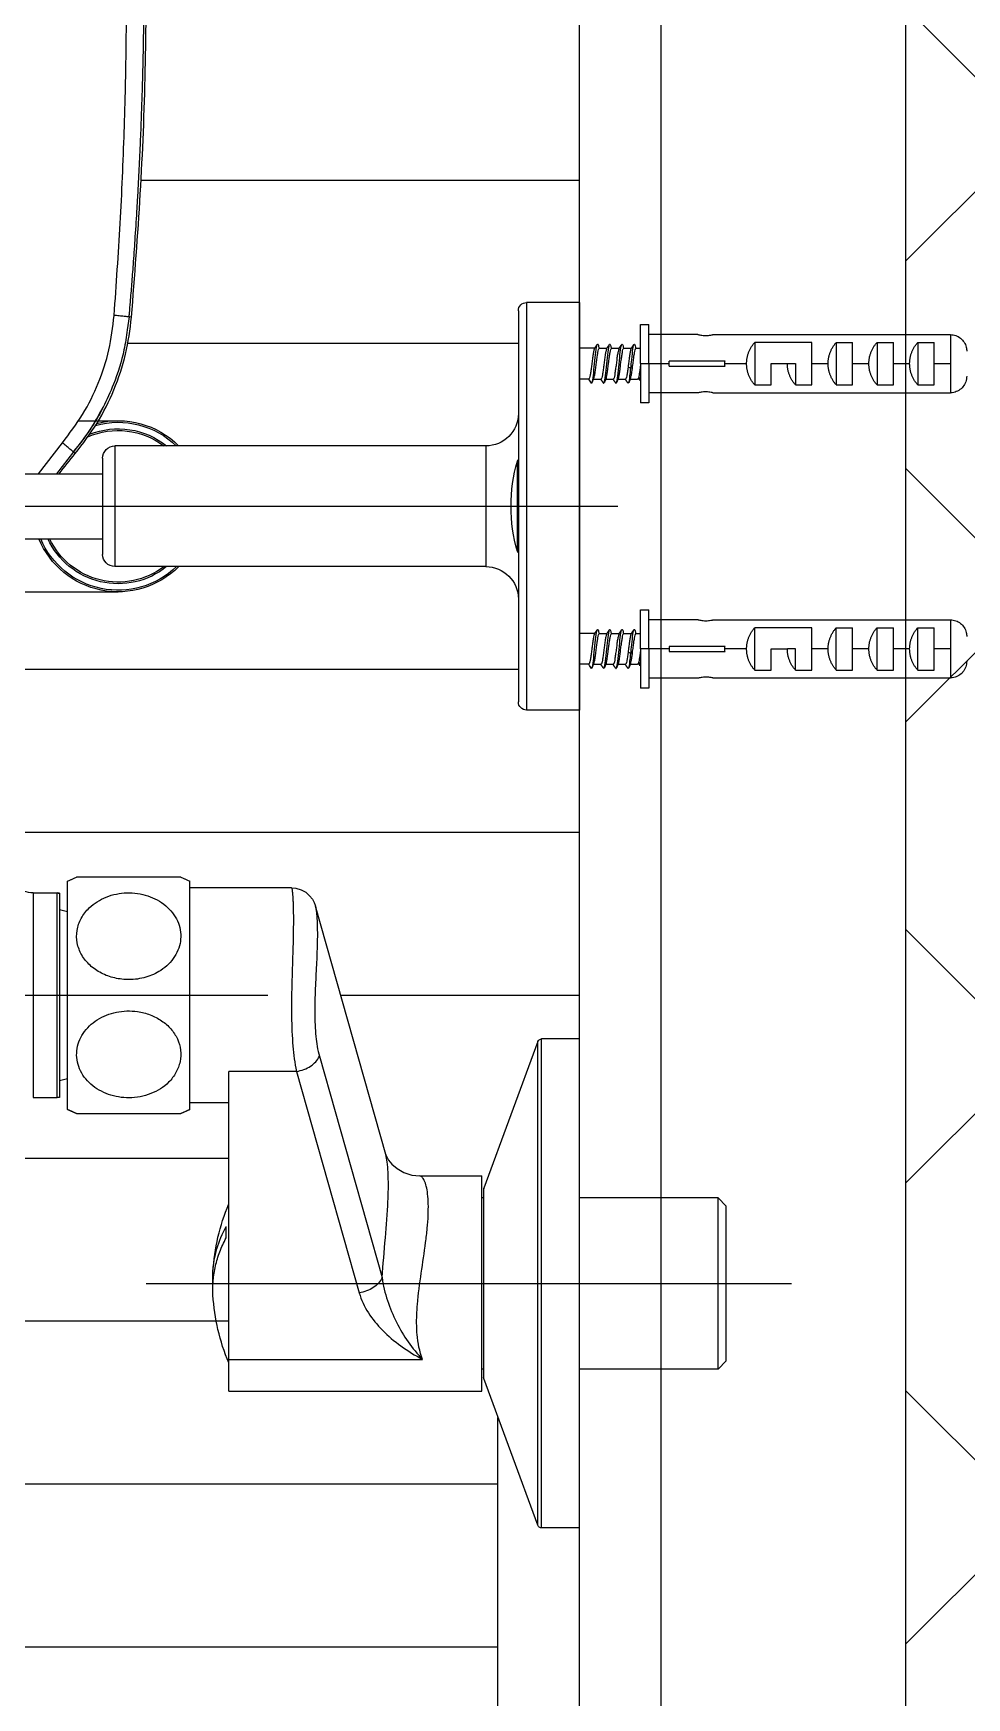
# Model space of a CAD drawing. Header units: millimetres. Extents: x 18456 to 179493, y -203649 to 469211.
# Drawn here: x 103317.6 to 103432.1, y -179380.3 to -179176.1 of the extents above; entities that cross this region are included whole.
import ezdxf

# ---------------------------------------------------------------- set-up
doc = ezdxf.new("R2010")
doc.units = ezdxf.units.MM
for name, color, linetype, true_color in [('X-평면도(기본형)$0$40HAT', 9, 'Continuous', 0x808080), ('X-평면도(기본형)$0$FIN', 9, 'Continuous', 0x808080), ('X-평면도(기본형)$0$FUR', 6, 'Continuous', 0xff00ff), ('X-평면도(기본형)$0$MC', 7, 'Continuous', 0x7f7fff), ('X-평면도(기본형)$0$W2', 3, 'Continuous', 0x00ff00)]:
    doc.layers.add(name, color=color, linetype=linetype, true_color=true_color)

# ---------------------------------------------------------------- blocks, each defined once
blk = doc.blocks.new('X-평면도(기본형)$0$A$C5C7666B6')
at = {"layer": 'X-평면도(기본형)$0$FUR'}
for p, q in [((0, 150.36), (0, 100.36)), ((0, 150.36), (6.5, 150.36)), ((0, 150.36), (0, 100.36)), ((7.5, 149.36), (7.5, 101.36)), ((54.95, 148.56), (55.24, 148.59)), ((55.24, 148.59), (55.49, 146.99)), ((61.45, 135.86), (56.6, 135.86)), ((11.5, 132.76), (57, 132.76)), ((11.5, 132.76), (11.5, 117.96)), ((66.36, 129.36), (63.43, 133.15)), ((58.5, 131.26), (58.5, 119.46)), ((61.85, 131.83), (62.08, 132.02)), ((62.08, 132.02), (62.1, 132.04)), ((62.08, 132.02), (64.14, 129.36)), ((75.77, 129.36), (58.5, 129.36)), ((75.77, 121.36), (58.5, 121.36)), ((11.5, 117.96), (57, 117.96)), ((69.8, 114.86), (56.6, 114.86)), ((0, 100.36), (6.5, 100.36)), ((48.91, 79.86), (47.8, 79.36)), ((48.91, 79.86), (61.69, 79.86)), ((62.8, 79.36), (61.69, 79.86)), ((35.31, 78.56), (47.8, 78.56)), ((47.8, 51.36), (47.8, 79.36)), ((62.8, 51.36), (62.8, 79.36)), ((63.8, 77.88), (64.08, 77.91)), ((63.8, 77.88), (63.8, 52.83)), ((67, 77.91), (64.08, 77.91)), ((64.08, 52.81), (64.08, 77.91)), ((67, 77.91), (67, 52.81)), ((23.77, 45.81), (32.4, 76.3)), ((32.4, 76.31), (32.4, 76.31)), ((62.8, 75.59), (63.8, 75.86)), ((0, 60), (4.65, 60)), ((0, 0), (0, 60)), ((4.65, 0), (4.65, 60)), ((5.12, 59.67), (11.75, 41.67)), ((5.12, 0.33), (5.12, 59.67)), ((31.91, 57.88), (24.22, 30.71)), ((34.71, 56.02), (27.02, 28.85)), ((34.71, 56.02), (43, 56.02)), ((43, 16.8), (43, 56.02)), ((62.8, 55.12), (63.8, 54.86)), ((43, 52.16), (47.8, 52.16)), ((48.91, 50.86), (47.8, 51.36)), ((62.8, 51.36), (61.69, 50.86)), ((63.8, 52.83), (64.08, 52.81)), ((67, 52.81), (64.08, 52.81)), ((61.69, 50.86), (48.91, 50.86)), ((23.77, 45.82), (23.77, 45.82)), ((19.59, 43.2), (12, 43.2)), ((12, 16.8), (12, 43.2)), ((11.75, 18.33), (11.75, 41.67)), ((11.75, 41.67), (11.78, 41.5)), ((11.78, 41.46), (11.78, 18.54)), ((11.78, 40.5), (12, 40.5)), ((43.02, 20.25), (43.02, 39.75)), ((43, 20.67), (19.25, 20.67)), ((11.75, 18.33), (11.78, 18.5)), ((11.78, 19.5), (12, 19.5)), ((5.12, 0.33), (11.75, 18.33)), ((43, 16.8), (12, 16.8)), ((0, 0), (4.65, 0))]:
    blk.add_line(p, q, dxfattribs=at)
at = {"layer": 'X-평면도(기본형)$0$FUR', "color": 8, "true_color": 0x808080}
for p, q in [((6.5, 150.36), (6.5, 100.36)), ((-7.5, 147.66), (-8.5, 147.66)), ((-8.5, 142.86), (-8.5, 147.66)), ((-7.5, 142.86), (-7.5, 147.66)), ((-45.5, 146.42), (-45.5, 142.86)), ((-16.37, 146.42), (-45.5, 146.42)), ((-41.5, 145.45), (-43.5, 145.45)), ((-43.5, 142.86), (-43.5, 145.45)), ((-41.5, 145.45), (-41.5, 140.26)), ((-36.5, 145.45), (-38.5, 145.45)), ((-38.5, 142.86), (-38.5, 145.45)), ((-36.5, 145.45), (-36.5, 140.26)), ((-31.5, 145.45), (-33.5, 145.45)), ((-33.5, 142.86), (-33.5, 145.45)), ((-31.5, 145.45), (-31.5, 140.26)), ((-28.5, 145.45), (-21.5, 145.45)), ((-28.5, 142.86), (-28.5, 145.45)), ((-21.5, 145.45), (-21.5, 140.26)), ((-8.5, 146.46), (-14.51, 146.46)), ((-17.88, 143.16), (-11, 143.16)), ((-11, 142.56), (-11, 143.16)), ((-6.94, 144.74), (-7.5, 144.74)), ((-5.44, 144.74), (-6.36, 144.74)), ((-3.94, 144.74), (-4.88, 144.74)), ((-2.44, 144.74), (-3.38, 144.74)), ((-1.88, 144.74), (0, 144.74)), ((-45.5, 142.86), (-45.5, 139.29)), ((-43.5, 142.86), (-45.5, 142.86)), ((-43.5, 140.26), (-43.5, 142.86)), ((-38.5, 142.86), (-40.5, 142.86)), ((-38.5, 140.26), (-38.5, 142.86)), ((-33.5, 142.86), (-35.5, 142.86)), ((-33.5, 140.26), (-33.5, 142.86)), ((-28.5, 142.86), (-30.5, 142.86)), ((-28.5, 140.26), (-28.5, 142.86)), ((-25.5, 142.86), (-26.5, 142.86)), ((-26.5, 142.86), (-26.5, 140.26)), ((-23.5, 142.86), (-25.5, 142.86)), ((-23.5, 140.26), (-23.5, 142.86)), ((-17.81, 142.86), (-20.5, 142.86)), ((-11, 142.56), (-17.88, 142.56)), ((-8.5, 142.86), (-11, 142.86)), ((-7.5, 142.86), (-8.5, 142.86)), ((-8.5, 142.86), (-8.5, 138.06)), ((-7.5, 142.86), (-7.5, 138.06)), ((-7.24, 140.97), (-7.13, 140.97)), ((-6.22, 140.97), (-7.13, 140.97)), ((-4.72, 140.97), (-5.63, 140.97)), ((-3.22, 140.97), (-4.13, 140.97)), ((-1.69, 140.97), (-2.63, 140.97)), ((-1.13, 140.97), (0, 140.97)), ((-16.37, 139.29), (-45.5, 139.29)), ((-41.5, 140.26), (-43.5, 140.26)), ((-36.5, 140.26), (-38.5, 140.26)), ((-31.5, 140.26), (-33.5, 140.26)), ((-26.5, 140.26), (-28.5, 140.26)), ((-21.5, 140.26), (-23.5, 140.26)), ((-14.51, 139.26), (-8.5, 139.26)), ((-8.5, 138.06), (-7.5, 138.06)), ((57, 132.76), (57, 117.96)), ((7.61, 119.82), (7.61, 130.9)), ((-7.5, 112.66), (-8.5, 112.66)), ((-8.5, 107.86), (-8.5, 112.66)), ((-7.5, 107.86), (-7.5, 112.66)), ((-45.5, 111.42), (-45.5, 107.86)), ((-16.37, 111.42), (-45.5, 111.42)), ((-41.5, 110.45), (-43.5, 110.45)), ((-43.5, 107.86), (-43.5, 110.45)), ((-41.5, 105.26), (-41.5, 110.45)), ((-36.5, 110.45), (-38.5, 110.45)), ((-38.5, 107.86), (-38.5, 110.45)), ((-36.5, 105.26), (-36.5, 110.45)), ((-31.5, 110.45), (-33.5, 110.45)), ((-33.5, 107.86), (-33.5, 110.45)), ((-31.5, 105.26), (-31.5, 110.45)), ((-28.5, 110.45), (-21.5, 110.45)), ((-28.5, 107.86), (-28.5, 110.45)), ((-21.5, 105.26), (-21.5, 110.45)), ((-8.5, 111.46), (-14.51, 111.46)), ((-6.94, 109.74), (-7.5, 109.74)), ((-5.44, 109.74), (-6.36, 109.74)), ((-3.94, 109.74), (-4.88, 109.74)), ((-2.44, 109.74), (-3.38, 109.74)), ((-1.88, 109.74), (0, 109.74)), ((-45.5, 107.86), (-45.5, 104.29)), ((-45.5, 107.86), (-43.5, 107.86)), ((-43.5, 105.26), (-43.5, 107.86)), ((-40.5, 107.86), (-38.5, 107.86)), ((-38.5, 105.26), (-38.5, 107.86)), ((-35.5, 107.86), (-33.5, 107.86)), ((-33.5, 105.26), (-33.5, 107.86)), ((-30.5, 107.86), (-28.5, 107.86)), ((-28.5, 105.26), (-28.5, 107.86)), ((-26.5, 105.26), (-26.5, 107.86)), ((-26.5, 107.86), (-25.5, 107.86)), ((-23.5, 107.86), (-25.5, 107.86)), ((-23.5, 105.26), (-23.5, 107.86)), ((-20.5, 107.86), (-17.81, 107.86)), ((-17.88, 108.16), (-11, 108.16)), ((-11, 107.56), (-17.88, 107.56)), ((-11, 108.16), (-11, 107.56)), ((-11, 107.86), (-8.5, 107.86)), ((-8.5, 107.86), (-7.5, 107.86)), ((-8.5, 107.86), (-8.5, 103.06)), ((-7.5, 107.86), (-7.5, 103.06)), ((-16.37, 104.29), (-45.5, 104.29)), ((-41.5, 105.26), (-43.5, 105.26)), ((-36.5, 105.26), (-38.5, 105.26)), ((-31.5, 105.26), (-33.5, 105.26)), ((-26.5, 105.26), (-28.5, 105.26)), ((-21.5, 105.26), (-23.5, 105.26)), ((-14.51, 104.26), (-8.5, 104.26)), ((-7.24, 105.97), (-7.13, 105.97)), ((-6.22, 105.97), (-7.13, 105.97)), ((-4.72, 105.97), (-5.63, 105.97)), ((-3.22, 105.97), (-4.13, 105.97)), ((-1.69, 105.97), (-2.63, 105.97)), ((-1.13, 105.97), (0, 105.97)), ((-8.5, 103.06), (-7.5, 103.06)), ((-18, 39.5), (-17, 40.5)), ((-18, 20.5), (-18, 39.5)), ((-17, 40.5), (0, 40.5)), ((-17, 19.5), (-17, 40.5)), ((-18, 20.5), (-17, 19.5)), ((-17, 19.5), (0, 19.5))]:
    blk.add_line(p, q, dxfattribs=at)
at = {"layer": 'X-평면도(기본형)$0$FUR', "color": 1, "true_color": 0xff0000}
for p, q in [((600.32, 125.36), (-4.7, 125.36)), ((68.3, 65.36), (38.24, 65.36)), ((53.14, 30), (-26, 30))]:
    blk.add_line(p, q, dxfattribs=at)
at = {"layer": 'X-평면도(기본형)$0$FUR'}
for points in [[(35.32, 78.56), (34.8, 78.51), (34.13, 78.31), (33.56, 77.99), (33.1, 77.58), (32.77, 77.14), (32.55, 76.73), (32.43, 76.4), (32.4, 76.31)], [(23.77, 45.82), (23.75, 45.76), (23.65, 45.53), (23.41, 45.14), (23, 44.63), (22.38, 44.1), (21.56, 43.62), (20.56, 43.3), (19.59, 43.2)]]:
    blk.add_lwpolyline(points, dxfattribs=at)
for centre, radius, start, end in [((6.5, 149.36), 1, 0, 90), ((11.5, 136.76), 4, 180, 270), ((56.6, 125.36), 10.5, 75.6424, 134.9564), ((56.6, 125.36), 10.3, 74.4527, 133.9078), ((57, 131.26), 1.5, 0, 90), ((56.6, 125.36), 10.5, 225.0436, 337.6073), ((56.6, 125.36), 10.3, 226.0922, 337.1482), ((57, 119.46), 1.5, 270, 0), ((11.5, 113.96), 4, 90, 180), ((6.5, 101.36), 1, 270, 0), ((55.3, 64.16), 16.95, 112.1442, 116.268), ((55.3, 64.16), 16.95, 63.732, 67.8558), ((64.08, 76.13), 1.78, 90, 99.0135), ((4.65, 59.5), 0.5, 20.2249, 90), ((55.3, 66.55), 16.95, 243.732, 247.8558), ((55.3, 66.55), 16.95, 292.1442, 296.268), ((64.08, 54.58), 1.78, 260.9865, 270), ((4.65, 0.5), 0.5, 270, 339.7751)]:
    blk.add_arc(centre, radius, start, end, dxfattribs=at)
at = {"layer": 'X-평면도(기본형)$0$FUR', "color": 8, "true_color": 0x808080}
for centre, radius, start, end in [((56.6, 125.36), 9.5, 68.429, 128.822), ((56.6, 125.36), 9.3, 66.484, 127.083), ((7.13, 130.76), 0.5, 16.2575, 40.8383), ((-11.39, 125.36), 19.79, 343.7425, 16.2575), ((56.6, 125.36), 9.5, 231.1743, 335.0989), ((56.6, 125.36), 9.3, 232.9169, 334.5256), ((7.13, 119.96), 0.5, 319.1617, 343.7425), ((20, 30), 25, 3.2574, 22.9545), ((19.32, 36.31), 24.04, 359.9872, 1.6206), ((14.43, 36.32), 28.93, 358.5223, 359.9663), ((32.47, 30.71), 12.51, 356.7597, 3.2525), ((20, 30), 25, 337.0455, 356.7426)]:
    blk.add_arc(centre, radius, start, end, dxfattribs=at)
at = {"layer": 'X-평면도(기본형)$0$FUR'}
for points, knots in [([(54.95, 148.56), (54.56, 153.6), (53.78, 163.69), (53.17, 178.86), (53.13, 188.97), (53.11, 194.03)], [0, 0, 0, 0, 0.333307, 0.666693, 1, 1, 1, 1]), ([(57.08, 148.78), (56.82, 152.54), (56.29, 160.07), (55.86, 170.12), (55.63, 178.93), (55.55, 186.47), (55.56, 191.49), (55.56, 194)], [0, 0, 0, 0, 0.2501, 0.500294, 0.667068, 0.833874, 1, 1, 1, 1]), ([(55.24, 148.59), (55.23, 148.75), (55.18, 149.36), (55.06, 150.7), (54.9, 152.69), (54.71, 155.21), (54.5, 158.19), (54.33, 160.83), (54.21, 162.86), (54.14, 164.09), (54.08, 165.21), (54.03, 166.29), (53.97, 167.39), (53.92, 168.5), (53.87, 169.61), (53.82, 170.69), (53.78, 171.73), (53.74, 172.74), (53.71, 173.71), (53.68, 174.64), (53.62, 176.2), (53.57, 178.2), (53.51, 180.45), (53.48, 182.12), (53.46, 183.31), (53.44, 184.57), (53.42, 185.82), (53.42, 186.79), (53.41, 187.15)], [0, 0, 0, 0, 0.012439, 0.048205, 0.104503, 0.167351, 0.244565, 0.336146, 0.373172, 0.402815, 0.431725, 0.459899, 0.487339, 0.517097, 0.54594, 0.573867, 0.600879, 0.626976, 0.652157, 0.676423, 0.699773, 0.773353, 0.831735, 0.87492, 0.90291, 0.924386, 0.972196, 1, 1, 1, 1]), ([(61.85, 131.83), (60.92, 133.05), (59.06, 135.48), (57.02, 139.62), (55.54, 144), (55.14, 147.04), (54.95, 148.56)], [0, 0, 0, 0, 0.25001, 0.500001, 0.75002, 1, 1, 1, 1]), ([(55.24, 148.59), (55.25, 148.59), (55.27, 148.6), (55.39, 148.61), (55.58, 148.63), (55.84, 148.66), (56.15, 148.69), (56.47, 148.72), (56.79, 148.75), (56.99, 148.77), (57.08, 148.77)], [0, 0, 0, 0, 0.119565, 0.247013, 0.379627, 0.513902, 0.646078, 0.772726, 0.891231, 1, 1, 1, 1]), ([(63.43, 133.15), (62.56, 134.29), (60.83, 136.56), (58.95, 140.43), (57.6, 144.52), (57.26, 147.36), (57.08, 148.78)], [0, 0, 0, 0, 0.250112, 0.500164, 0.750028, 1, 1, 1, 1]), ([(55.49, 146.99), (55.6, 146.17), (55.91, 143.9), (56.95, 140.71), (58.41, 137.45), (60.03, 134.64), (61.39, 132.9), (62.08, 132.02)], [0, 0, 0, 0, 0.149341, 0.414687, 0.601681, 0.796829, 1, 1, 1, 1]), ([(58.47, 137.53), (58.94, 136.66), (59.98, 134.72), (61.35, 132.99), (62.1, 132.03)], [0, 0, 0, 0, 0.448954, 1, 1, 1, 1]), ([(62.1, 132.04), (62.1, 132.04), (62.11, 132.05), (62.18, 132.11), (62.31, 132.22), (62.5, 132.37), (62.72, 132.56), (62.96, 132.76), (63.2, 132.96), (63.36, 133.09), (63.43, 133.15)], [0, 0, 0, 0, 0.027468, 0.164253, 0.307475, 0.453836, 0.599594, 0.741088, 0.875265, 1, 1, 1, 1]), ([(67, 77.91), (67.39, 77.91), (68.18, 78.06), (69.18, 78.73), (69.85, 79.73), (70, 80.52), (70, 80.91)], [0, 0, 0, 0, 1.170664, 2.341384, 3.512105, 4.682769, 4.682769, 4.682769, 4.682769]), ([(35.32, 78.56), (35.31, 78.56), (35.3, 78.54), (35.3, 78.52), (35.28, 78.47), (35.27, 78.37), (35.24, 78.21), (35.21, 77.96), (35.19, 77.65), (35.16, 77.26), (35.14, 76.82), (35.11, 76.1), (35.1, 75.06), (35.1, 73.66), (35.13, 72.08), (35.18, 70.36), (35.24, 68.52), (35.31, 65.98), (35.36, 62.83), (35.22, 59.29), (34.93, 57.04), (34.71, 56.02)], [0, 0, 0, 0, 0.012286, 0.040937, 0.087094, 0.150875, 0.331054, 0.580719, 0.898568, 1.28288, 1.731734, 2.242673, 3.439904, 4.849104, 6.439884, 8.17769, 10.024734, 11.940944, 15.814006, 19.463158, 22.587341, 22.587341, 22.587341, 22.587341]), ([(60.14, 76.08), (59.54, 76.65), (58.07, 77.57), (55.52, 78.07), (52.94, 77.71), (51.04, 76.69), (49.9, 75.52), (49.28, 74.51), (48.93, 73.4), (48.88, 72.25), (49.11, 71.13), (49.63, 70.07), (50.39, 69.14), (51.02, 68.63), (51.37, 68.41)], [0, 0, 0, 0, 2.48123, 5.062608, 7.652357, 10.155081, 11.360225, 12.529985, 13.672486, 14.802736, 15.938697, 17.09655, 18.287095, 19.514112, 19.514112, 19.514112, 19.514112]), ([(32.4, 76.31), (32.37, 76.2), (32.31, 75.91), (32.25, 75.4), (32.2, 74.7), (32.15, 73.45), (32.16, 71.57), (32.27, 69), (32.42, 66.15), (32.51, 63.22), (32.41, 60.43), (32.13, 58.67), (31.91, 57.88)], [0, 0, 0, 0, 0.337638, 0.865074, 1.569443, 2.436977, 4.60116, 7.223737, 10.143378, 13.161237, 16.030486, 18.487221, 18.487221, 18.487221, 18.487221]), ([(55.25, 67.28), (55.84, 67.28), (57.02, 67.41), (58.67, 68), (60.08, 68.97), (61.12, 70.25), (61.7, 71.75), (61.72, 73.34), (61.19, 74.85), (60.53, 75.7), (60.14, 76.08)], [0, 0, 0, 0, 1.776264, 3.522005, 5.21199, 6.834997, 8.401047, 9.943075, 11.505786, 13.124534, 13.124534, 13.124534, 13.124534]), ([(51.37, 68.41), (51.93, 68.04), (53.19, 67.48), (54.56, 67.28), (55.25, 67.28)], [0, 0, 0, 0, 2.017788, 4.086953, 4.086953, 4.086953, 4.086953]), ([(54.22, 63.35), (53.69, 63.28), (52.65, 63.02), (51.24, 62.29), (50.08, 61.28), (49.27, 60.04), (48.87, 58.64), (48.93, 57.19), (49.45, 55.82), (50.05, 55.04), (50.4, 54.69)], [0, 0, 0, 0, 1.612745, 3.187517, 4.709382, 6.175093, 7.5984, 9.009043, 10.441313, 11.921179, 11.921179, 11.921179, 11.921179]), ([(55.25, 52.78), (56.11, 52.77), (57.81, 53.05), (59.67, 54.1), (60.78, 55.29), (61.36, 56.31), (61.68, 57.42), (61.71, 58.56), (61.45, 59.68), (60.92, 60.72), (60.14, 61.63), (58.83, 62.65), (56.82, 63.43), (55.08, 63.48), (54.22, 63.35)], [0, 0, 0, 0, 2.574642, 5.058196, 6.253607, 7.414482, 8.549471, 9.673905, 10.805595, 11.960136, 13.147577, 14.371108, 16.899297, 19.485199, 19.485199, 19.485199, 19.485199]), ([(34.71, 56.02), (34.4, 56.07), (33.79, 56.22), (32.76, 56.74), (32.12, 57.39), (31.91, 57.88)], [0, 0, 0, 0, 0.938296, 1.858282, 3.473906, 3.473906, 3.473906, 3.473906]), ([(50.4, 54.69), (51.01, 54.08), (52.56, 53.11), (54.35, 52.79), (55.25, 52.78)], [0, 0, 0, 0, 2.601561, 5.31285, 5.31285, 5.31285, 5.31285]), ([(24.22, 30.71), (24.1, 32.34), (23.81, 35.47), (23.51, 39.24), (23.43, 41.92), (23.46, 43.53), (23.56, 44.8), (23.69, 45.52), (23.77, 45.82)], [0, 0, 0, 0, 4.919945, 9.421848, 11.345542, 12.967661, 14.245561, 15.158914, 15.158914, 15.158914, 15.158914]), ([(19.25, 20.67), (19.63, 21.64), (19.94, 23.29), (20, 25.56), (19.86, 28.08), (19.43, 31.24), (18.95, 34.35), (18.67, 36.71), (18.55, 38.3), (18.53, 39.71), (18.6, 40.91), (18.76, 41.87), (18.96, 42.5), (19.16, 42.87), (19.32, 43.08), (19.49, 43.2), (19.59, 43.2)], [0, 0, 0, 0, 3.150377, 4.935728, 6.819262, 10.713888, 14.500886, 16.251248, 17.852736, 19.269578, 20.473691, 21.447271, 22.18349, 22.464309, 22.68968, 22.998277, 22.998277, 22.998277, 22.998277]), ([(24.22, 30.71), (24.1, 29.76), (23.63, 27.88), (22.17, 24.38), (20.53, 22.01), (19.25, 20.67)], [0, 0, 0, 0, 2.883831, 5.764238, 11.353844, 11.353844, 11.353844, 11.353844]), ([(24.22, 30.71), (24.43, 30.21), (25.07, 29.57), (26.1, 29.05), (26.71, 28.89), (27.02, 28.85)], [0, 0, 0, 0, 1.615616, 2.535594, 3.473884, 3.473884, 3.473884, 3.473884]), ([(27.02, 28.85), (26.53, 27.12), (24.86, 24.7), (21.91, 22.25), (20.16, 21.17), (19.25, 20.67)], [0, 0, 0, 0, 5.388149, 8.374061, 11.514942, 11.514942, 11.514942, 11.514942])]:
    blk.add_open_spline(points, degree=3, knots=knots, dxfattribs=at)
at = {"layer": 'X-평면도(기본형)$0$FUR', "color": 8, "true_color": 0x808080}
for points, knots in [([(-45.5, 146.42), (-45.72, 146.42), (-45.95, 146.38), (-46.37, 146.24), (-46.57, 146.12), (-46.91, 145.85), (-47.06, 145.68), (-47.3, 145.3), (-47.39, 145.09), (-47.48, 144.71), (-47.5, 144.54), (-47.5, 144.38)], [0, 0, 0, 0, 0.210475, 0.210475, 0.420919, 0.420919, 0.631855, 0.631855, 0.844512, 0.844512, 1, 1, 1, 1]), ([(-14.5, 146.46), (-14.5, 146.46), (-14.5, 146.46), (-14.51, 146.45), (-14.53, 146.45), (-14.62, 146.42), (-14.67, 146.41), (-14.82, 146.38), (-14.91, 146.36), (-15.1, 146.34), (-15.21, 146.32), (-15.43, 146.31), (-15.55, 146.31), (-15.76, 146.32), (-15.87, 146.33), (-16.06, 146.36), (-16.15, 146.37), (-16.28, 146.4), (-16.33, 146.41), (-16.37, 146.42)], [0, 0, 0, 0, 0.025111, 0.025111, 0.149041, 0.149041, 0.273737, 0.273737, 0.402646, 0.402646, 0.533133, 0.533133, 0.659652, 0.659652, 0.782891, 0.782891, 0.908576, 0.908576, 1, 1, 1, 1]), ([(-6.3, 142.3), (-6.34, 142.64), (-6.42, 143.53), (-6.56, 144.79), (-6.71, 145.42), (-6.83, 145.13), (-6.89, 144.76), (-6.9, 144.69)], [0, 0, 0, 0, 0.17613, 0.432766, 0.689401, 0.946037, 1, 1, 1, 1]), ([(-4.42, 140.53), (-4.45, 140.46), (-4.53, 140.4), (-4.66, 140.96), (-4.81, 142.39), (-4.97, 144), (-5.12, 145.15), (-5.26, 145.37), (-5.36, 144.96), (-5.4, 144.7)], [0, 0, 0, 0, 0.084858, 0.242521, 0.400184, 0.557846, 0.715509, 0.873171, 1, 1, 1, 1]), ([(-2.92, 140.53), (-2.94, 140.49), (-3, 140.39), (-3.12, 140.72), (-3.28, 142.01), (-3.43, 143.64), (-3.58, 144.95), (-3.74, 145.43), (-3.84, 145.06), (-3.89, 144.74)], [0, 0, 0, 0, 0.048435, 0.207029, 0.365624, 0.524218, 0.682812, 0.841406, 1, 1, 1, 1]), ([(-1.48, 140.46), (-1.52, 140.46), (-1.6, 140.65), (-1.74, 141.65), (-1.89, 143.26), (-2.05, 144.7), (-2.2, 145.41), (-2.31, 145.18), (-2.37, 144.84), (-2.38, 144.78)], [0, 0, 0, 0, 0.116681, 0.286695, 0.456709, 0.626723, 0.796737, 0.966751, 1, 1, 1, 1]), ([(-6.5, 142.42), (-6.53, 142.62), (-6.56, 142.84), (-6.61, 143.27), (-6.64, 143.48), (-6.69, 143.86), (-6.72, 144.04), (-6.78, 144.34), (-6.8, 144.47), (-6.86, 144.65), (-6.88, 144.71), (-6.92, 144.74), (-6.93, 144.74), (-6.94, 144.74)], [0, 0, 0, 0, 0.188476, 0.188476, 0.376983, 0.376983, 0.565472, 0.565472, 0.753985, 0.753985, 0.942472, 0.942472, 1, 1, 1, 1]), ([(-6.38, 144.74), (-6.36, 144.74), (-6.33, 144.71), (-6.28, 144.56), (-6.25, 144.46), (-6.19, 144.19), (-6.17, 144.02), (-6.11, 143.66), (-6.09, 143.46), (-6.03, 143.04), (-6.01, 142.82), (-5.97, 142.55), (-5.96, 142.48), (-5.95, 142.42)], [0, 0, 0, 0, 0.188465, 0.188465, 0.376939, 0.376939, 0.565465, 0.565465, 0.75393, 0.75393, 0.942462, 0.942462, 1, 1, 1, 1]), ([(-4.77, 141.08), (-4.79, 141.15), (-4.82, 141.25), (-4.88, 141.52), (-4.9, 141.69), (-4.96, 142.05), (-4.98, 142.25), (-5.04, 142.67), (-5.06, 142.89), (-5.12, 143.31), (-5.15, 143.52), (-5.2, 143.9), (-5.23, 144.08), (-5.28, 144.37), (-5.31, 144.49), (-5.36, 144.67), (-5.39, 144.72), (-5.42, 144.74), (-5.43, 144.74), (-5.44, 144.74)], [0, 0, 0, 0, 0.120744, 0.120744, 0.242263, 0.242263, 0.363765, 0.363765, 0.485287, 0.485287, 0.606786, 0.606786, 0.728309, 0.728309, 0.849807, 0.849807, 0.971328, 0.971328, 1, 1, 1, 1]), ([(-4.84, 144.71), (-4.83, 144.69), (-4.82, 144.67), (-4.78, 144.56), (-4.75, 144.46), (-4.7, 144.19), (-4.67, 144.02), (-4.61, 143.66), (-4.59, 143.46), (-4.53, 143.04), (-4.51, 142.82), (-4.45, 142.4), (-4.42, 142.19), (-4.37, 141.81), (-4.34, 141.64), (-4.29, 141.34), (-4.26, 141.22), (-4.21, 141.04), (-4.18, 140.99), (-4.15, 140.97), (-4.14, 140.97), (-4.13, 140.97)], [0, 0, 0, 0, 0.053038, 0.053038, 0.168012, 0.168012, 0.282979, 0.282979, 0.397961, 0.397961, 0.512923, 0.512923, 0.627913, 0.627913, 0.742871, 0.742871, 0.857865, 0.857865, 0.97282, 0.97282, 1, 1, 1, 1]), ([(-3.27, 141.08), (-3.29, 141.15), (-3.32, 141.25), (-3.37, 141.52), (-3.4, 141.69), (-3.46, 142.05), (-3.48, 142.25), (-3.54, 142.67), (-3.56, 142.89), (-3.62, 143.31), (-3.65, 143.52), (-3.7, 143.9), (-3.73, 144.08), (-3.78, 144.37), (-3.81, 144.49), (-3.86, 144.67), (-3.89, 144.72), (-3.92, 144.74), (-3.93, 144.74), (-3.94, 144.74)], [0, 0, 0, 0, 0.120213, 0.120213, 0.241801, 0.241801, 0.363371, 0.363371, 0.484956, 0.484956, 0.606529, 0.606529, 0.728111, 0.728111, 0.849689, 0.849689, 0.971267, 0.971267, 1, 1, 1, 1]), ([(-3.34, 144.71), (-3.33, 144.69), (-3.32, 144.67), (-3.28, 144.56), (-3.25, 144.46), (-3.2, 144.19), (-3.17, 144.02), (-3.11, 143.66), (-3.09, 143.46), (-3.03, 143.04), (-3.01, 142.82), (-2.95, 142.4), (-2.92, 142.19), (-2.87, 141.81), (-2.84, 141.64), (-2.79, 141.34), (-2.76, 141.22), (-2.71, 141.04), (-2.68, 140.99), (-2.65, 140.97), (-2.64, 140.97), (-2.63, 140.97)], [0, 0, 0, 0, 0.052746, 0.052746, 0.167734, 0.167734, 0.282758, 0.282758, 0.397747, 0.397747, 0.512765, 0.512765, 0.627759, 0.627759, 0.742772, 0.742772, 0.857771, 0.857771, 0.972778, 0.972778, 1, 1, 1, 1]), ([(-1.69, 140.97), (-1.71, 140.97), (-1.74, 141), (-1.79, 141.15), (-1.82, 141.25), (-1.87, 141.52), (-1.9, 141.69), (-1.96, 142.05), (-1.98, 142.25), (-2.04, 142.67), (-2.06, 142.89), (-2.12, 143.31), (-2.15, 143.52), (-2.2, 143.9), (-2.23, 144.08), (-2.28, 144.37), (-2.31, 144.49), (-2.36, 144.67), (-2.39, 144.72), (-2.42, 144.74), (-2.43, 144.74), (-2.44, 144.74)], [0, 0, 0, 0, 0.108259, 0.108259, 0.216535, 0.216535, 0.324802, 0.324802, 0.433082, 0.433082, 0.541347, 0.541347, 0.649629, 0.649629, 0.757892, 0.757892, 0.866175, 0.866175, 0.974436, 0.974436, 1, 1, 1, 1]), ([(-1.84, 144.71), (-1.83, 144.69), (-1.82, 144.67), (-1.78, 144.56), (-1.75, 144.46), (-1.69, 144.19), (-1.67, 144.02), (-1.61, 143.66), (-1.59, 143.46), (-1.53, 143.04), (-1.51, 142.82), (-1.45, 142.4), (-1.42, 142.19), (-1.37, 141.81), (-1.34, 141.63), (-1.29, 141.34), (-1.26, 141.22), (-1.21, 141.04), (-1.18, 140.99), (-1.15, 140.97), (-1.14, 140.97), (-1.13, 140.97)], [0, 0, 0, 0, 0.05122, 0.05122, 0.16641, 0.16641, 0.281616, 0.281616, 0.396801, 0.396801, 0.512015, 0.512015, 0.627197, 0.627197, 0.742414, 0.742414, 0.857591, 0.857591, 0.972809, 0.972809, 1, 1, 1, 1]), ([(-47.5, 141.34), (-47.5, 141.1), (-47.46, 140.86), (-47.31, 140.42), (-47.19, 140.21), (-46.9, 139.85), (-46.72, 139.7), (-46.34, 139.46), (-46.12, 139.38), (-45.77, 139.3), (-45.64, 139.29), (-45.5, 139.29)], [0, 0, 0, 0, 0.222179, 0.222179, 0.444896, 0.444896, 0.660359, 0.660359, 0.872339, 0.872339, 1, 1, 1, 1]), ([(-7.51, 142.86), (-7.5, 142.77), (-7.49, 142.69), (-7.45, 142.4), (-7.42, 142.19), (-7.37, 141.81), (-7.34, 141.64), (-7.29, 141.34), (-7.26, 141.22), (-7.21, 141.04), (-7.18, 140.99), (-7.15, 140.97), (-7.14, 140.97), (-7.13, 140.97)], [0, 0, 0, 0, 0.083074, 0.083074, 0.299494, 0.299494, 0.51592, 0.51592, 0.732355, 0.732355, 0.948771, 0.948771, 1, 1, 1, 1]), ([(-7.27, 141.3), (-7.29, 141.17), (-7.32, 140.98), (-7.35, 140.83), (-7.35, 140.79)], [0, 0, 0, 0, 0.663259, 1, 1, 1, 1]), ([(-6.19, 140.97), (-6.21, 140.97), (-6.24, 141), (-6.29, 141.15), (-6.32, 141.25), (-6.37, 141.52), (-6.4, 141.69), (-6.45, 142.04), (-6.48, 142.22), (-6.5, 142.42)], [0, 0, 0, 0, 0.254545, 0.254545, 0.509066, 0.509066, 0.763547, 0.763547, 1, 1, 1, 1]), ([(-5.93, 140.51), (-5.97, 140.43), (-6.06, 140.45), (-6.18, 141.15), (-6.26, 141.96), (-6.3, 142.3)], [0, 0, 0, 0, 0.297374, 0.71404, 1, 1, 1, 1]), ([(-5.95, 142.42), (-5.93, 142.21), (-5.9, 142.01), (-5.84, 141.65), (-5.82, 141.49), (-5.76, 141.23), (-5.74, 141.13), (-5.68, 141), (-5.66, 140.97), (-5.63, 140.97)], [0, 0, 0, 0, 0.254461, 0.254461, 0.508979, 0.508979, 0.763453, 0.763453, 1, 1, 1, 1]), ([(-16.37, 139.29), (-16.31, 139.3), (-16.24, 139.32), (-16.06, 139.35), (-15.96, 139.37), (-15.75, 139.39), (-15.64, 139.4), (-15.42, 139.4), (-15.31, 139.39), (-15.1, 139.38), (-15, 139.36), (-14.83, 139.33), (-14.75, 139.32), (-14.62, 139.29), (-14.57, 139.27), (-14.51, 139.26), (-14.5, 139.26), (-14.5, 139.26)], [0, 0, 0, 0, 0.130372, 0.130372, 0.260778, 0.260778, 0.390104, 0.390104, 0.5147, 0.5147, 0.638474, 0.638474, 0.766412, 0.766412, 0.897176, 0.897176, 1, 1, 1, 1]), ([(-45.5, 111.42), (-45.72, 111.42), (-45.95, 111.38), (-46.37, 111.24), (-46.57, 111.12), (-46.91, 110.85), (-47.06, 110.68), (-47.3, 110.3), (-47.39, 110.09), (-47.48, 109.71), (-47.5, 109.54), (-47.5, 109.38)], [0, 0, 0, 0, 0.210475, 0.210475, 0.420919, 0.420919, 0.631855, 0.631855, 0.844512, 0.844512, 1, 1, 1, 1]), ([(-14.5, 111.46), (-14.5, 111.46), (-14.5, 111.46), (-14.51, 111.45), (-14.53, 111.45), (-14.62, 111.42), (-14.67, 111.41), (-14.82, 111.38), (-14.91, 111.36), (-15.1, 111.34), (-15.21, 111.32), (-15.43, 111.31), (-15.55, 111.31), (-15.76, 111.32), (-15.87, 111.33), (-16.06, 111.36), (-16.15, 111.37), (-16.28, 111.4), (-16.33, 111.41), (-16.37, 111.42)], [0, 0, 0, 0, 0.025111, 0.025111, 0.149041, 0.149041, 0.273737, 0.273737, 0.402646, 0.402646, 0.533133, 0.533133, 0.659652, 0.659652, 0.782891, 0.782891, 0.908576, 0.908576, 1, 1, 1, 1]), ([(-6.3, 107.3), (-6.34, 107.64), (-6.42, 108.53), (-6.56, 109.79), (-6.71, 110.42), (-6.83, 110.13), (-6.89, 109.76), (-6.9, 109.69)], [0, 0, 0, 0, 0.17613, 0.432766, 0.689401, 0.946037, 1, 1, 1, 1]), ([(-4.42, 105.53), (-4.45, 105.46), (-4.53, 105.4), (-4.66, 105.96), (-4.81, 107.39), (-4.97, 109), (-5.12, 110.15), (-5.26, 110.37), (-5.36, 109.96), (-5.4, 109.7)], [0, 0, 0, 0, 0.084858, 0.242521, 0.400184, 0.557846, 0.715509, 0.873171, 1, 1, 1, 1]), ([(-1.48, 105.46), (-1.52, 105.46), (-1.6, 105.65), (-1.74, 106.65), (-1.89, 108.26), (-2.05, 109.7), (-2.2, 110.41), (-2.31, 110.18), (-2.37, 109.84), (-2.38, 109.78)], [0, 0, 0, 0, 0.116681, 0.286695, 0.456709, 0.626723, 0.796737, 0.966751, 1, 1, 1, 1]), ([(-6.5, 107.42), (-6.53, 107.62), (-6.56, 107.84), (-6.61, 108.27), (-6.64, 108.48), (-6.69, 108.86), (-6.72, 109.04), (-6.78, 109.34), (-6.8, 109.47), (-6.86, 109.65), (-6.88, 109.71), (-6.92, 109.74), (-6.93, 109.74), (-6.94, 109.74)], [0, 0, 0, 0, 0.188476, 0.188476, 0.376983, 0.376983, 0.565472, 0.565472, 0.753985, 0.753985, 0.942472, 0.942472, 1, 1, 1, 1]), ([(-6.38, 109.74), (-6.36, 109.74), (-6.33, 109.71), (-6.28, 109.56), (-6.25, 109.46), (-6.19, 109.19), (-6.17, 109.02), (-6.11, 108.66), (-6.09, 108.46), (-6.03, 108.04), (-6.01, 107.82), (-5.97, 107.55), (-5.96, 107.48), (-5.95, 107.42)], [0, 0, 0, 0, 0.188465, 0.188465, 0.376939, 0.376939, 0.565465, 0.565465, 0.75393, 0.75393, 0.942462, 0.942462, 1, 1, 1, 1]), ([(-4.77, 106.08), (-4.79, 106.15), (-4.82, 106.25), (-4.88, 106.52), (-4.9, 106.69), (-4.96, 107.05), (-4.98, 107.25), (-5.04, 107.67), (-5.06, 107.89), (-5.12, 108.31), (-5.15, 108.52), (-5.2, 108.9), (-5.23, 109.08), (-5.28, 109.37), (-5.31, 109.49), (-5.36, 109.67), (-5.39, 109.72), (-5.42, 109.74), (-5.43, 109.74), (-5.44, 109.74)], [0, 0, 0, 0, 0.120744, 0.120744, 0.242263, 0.242263, 0.363765, 0.363765, 0.485287, 0.485287, 0.606786, 0.606786, 0.728309, 0.728309, 0.849807, 0.849807, 0.971328, 0.971328, 1, 1, 1, 1]), ([(-4.84, 109.71), (-4.83, 109.69), (-4.82, 109.67), (-4.78, 109.56), (-4.75, 109.46), (-4.7, 109.19), (-4.67, 109.02), (-4.61, 108.66), (-4.59, 108.46), (-4.53, 108.04), (-4.51, 107.82), (-4.45, 107.4), (-4.42, 107.19), (-4.37, 106.81), (-4.34, 106.64), (-4.29, 106.34), (-4.26, 106.22), (-4.21, 106.04), (-4.18, 105.99), (-4.15, 105.97), (-4.14, 105.97), (-4.13, 105.97)], [0, 0, 0, 0, 0.053038, 0.053038, 0.168012, 0.168012, 0.282979, 0.282979, 0.397961, 0.397961, 0.512923, 0.512923, 0.627913, 0.627913, 0.742871, 0.742871, 0.857865, 0.857865, 0.97282, 0.97282, 1, 1, 1, 1]), ([(-3.27, 106.08), (-3.29, 106.15), (-3.32, 106.25), (-3.37, 106.52), (-3.4, 106.69), (-3.46, 107.05), (-3.48, 107.25), (-3.54, 107.67), (-3.56, 107.89), (-3.62, 108.31), (-3.65, 108.52), (-3.7, 108.9), (-3.73, 109.08), (-3.78, 109.37), (-3.81, 109.49), (-3.86, 109.67), (-3.89, 109.72), (-3.92, 109.74), (-3.93, 109.74), (-3.94, 109.74)], [0, 0, 0, 0, 0.120213, 0.120213, 0.241801, 0.241801, 0.363371, 0.363371, 0.484956, 0.484956, 0.606529, 0.606529, 0.728111, 0.728111, 0.849689, 0.849689, 0.971267, 0.971267, 1, 1, 1, 1]), ([(-2.92, 105.53), (-2.94, 105.49), (-3, 105.39), (-3.12, 105.72), (-3.28, 107.01), (-3.43, 108.64), (-3.58, 109.95), (-3.74, 110.43), (-3.84, 110.06), (-3.89, 109.74)], [0, 0, 0, 0, 0.048435, 0.207029, 0.365624, 0.524218, 0.682812, 0.841406, 1, 1, 1, 1]), ([(-3.34, 109.71), (-3.33, 109.69), (-3.32, 109.67), (-3.28, 109.56), (-3.25, 109.46), (-3.2, 109.19), (-3.17, 109.02), (-3.11, 108.66), (-3.09, 108.46), (-3.03, 108.04), (-3.01, 107.82), (-2.95, 107.4), (-2.92, 107.19), (-2.87, 106.81), (-2.84, 106.64), (-2.79, 106.34), (-2.76, 106.22), (-2.71, 106.04), (-2.68, 105.99), (-2.65, 105.97), (-2.64, 105.97), (-2.63, 105.97)], [0, 0, 0, 0, 0.052746, 0.052746, 0.167734, 0.167734, 0.282758, 0.282758, 0.397747, 0.397747, 0.512765, 0.512765, 0.627759, 0.627759, 0.742772, 0.742772, 0.857771, 0.857771, 0.972778, 0.972778, 1, 1, 1, 1]), ([(-1.69, 105.97), (-1.71, 105.97), (-1.74, 106), (-1.79, 106.15), (-1.82, 106.25), (-1.87, 106.52), (-1.9, 106.69), (-1.96, 107.05), (-1.98, 107.25), (-2.04, 107.67), (-2.06, 107.89), (-2.12, 108.31), (-2.15, 108.52), (-2.2, 108.9), (-2.23, 109.08), (-2.28, 109.37), (-2.31, 109.49), (-2.36, 109.67), (-2.39, 109.72), (-2.42, 109.74), (-2.43, 109.74), (-2.44, 109.74)], [0, 0, 0, 0, 0.108259, 0.108259, 0.216535, 0.216535, 0.324802, 0.324802, 0.433082, 0.433082, 0.541347, 0.541347, 0.649629, 0.649629, 0.757892, 0.757892, 0.866175, 0.866175, 0.974436, 0.974436, 1, 1, 1, 1]), ([(-1.84, 109.71), (-1.83, 109.69), (-1.82, 109.67), (-1.78, 109.56), (-1.75, 109.46), (-1.69, 109.19), (-1.67, 109.02), (-1.61, 108.66), (-1.59, 108.46), (-1.53, 108.04), (-1.51, 107.82), (-1.45, 107.4), (-1.42, 107.19), (-1.37, 106.81), (-1.34, 106.63), (-1.29, 106.34), (-1.26, 106.22), (-1.21, 106.04), (-1.18, 105.99), (-1.15, 105.97), (-1.14, 105.97), (-1.13, 105.97)], [0, 0, 0, 0, 0.05122, 0.05122, 0.16641, 0.16641, 0.281616, 0.281616, 0.396801, 0.396801, 0.512015, 0.512015, 0.627197, 0.627197, 0.742414, 0.742414, 0.857591, 0.857591, 0.972809, 0.972809, 1, 1, 1, 1]), ([(-47.5, 106.34), (-47.5, 106.1), (-47.46, 105.86), (-47.31, 105.42), (-47.19, 105.21), (-46.9, 104.85), (-46.72, 104.7), (-46.34, 104.46), (-46.12, 104.38), (-45.77, 104.3), (-45.64, 104.29), (-45.5, 104.29)], [0, 0, 0, 0, 0.222179, 0.222179, 0.444896, 0.444896, 0.660359, 0.660359, 0.872339, 0.872339, 1, 1, 1, 1]), ([(-7.51, 107.86), (-7.5, 107.77), (-7.49, 107.69), (-7.45, 107.4), (-7.42, 107.19), (-7.37, 106.81), (-7.34, 106.64), (-7.29, 106.34), (-7.26, 106.22), (-7.21, 106.04), (-7.18, 105.99), (-7.15, 105.97), (-7.14, 105.97), (-7.13, 105.97)], [0, 0, 0, 0, 0.083074, 0.083074, 0.299494, 0.299494, 0.51592, 0.51592, 0.732355, 0.732355, 0.948771, 0.948771, 1, 1, 1, 1]), ([(-7.27, 106.3), (-7.29, 106.17), (-7.32, 105.98), (-7.35, 105.83), (-7.35, 105.79)], [0, 0, 0, 0, 0.663259, 1, 1, 1, 1]), ([(-6.19, 105.97), (-6.21, 105.97), (-6.24, 106), (-6.29, 106.15), (-6.32, 106.25), (-6.37, 106.52), (-6.4, 106.69), (-6.45, 107.04), (-6.48, 107.22), (-6.5, 107.42)], [0, 0, 0, 0, 0.254545, 0.254545, 0.509066, 0.509066, 0.763547, 0.763547, 1, 1, 1, 1]), ([(-5.93, 105.51), (-5.97, 105.43), (-6.06, 105.45), (-6.18, 106.15), (-6.26, 106.96), (-6.3, 107.3)], [0, 0, 0, 0, 0.297374, 0.71404, 1, 1, 1, 1]), ([(-5.95, 107.42), (-5.93, 107.21), (-5.9, 107.01), (-5.84, 106.65), (-5.82, 106.49), (-5.76, 106.23), (-5.74, 106.13), (-5.68, 106), (-5.66, 105.97), (-5.63, 105.97)], [0, 0, 0, 0, 0.254461, 0.254461, 0.508979, 0.508979, 0.763453, 0.763453, 1, 1, 1, 1]), ([(-16.37, 104.29), (-16.31, 104.3), (-16.24, 104.32), (-16.06, 104.35), (-15.96, 104.37), (-15.75, 104.39), (-15.64, 104.4), (-15.42, 104.4), (-15.31, 104.39), (-15.1, 104.38), (-15, 104.36), (-14.83, 104.33), (-14.75, 104.32), (-14.62, 104.29), (-14.57, 104.27), (-14.51, 104.26), (-14.5, 104.26), (-14.5, 104.26)], [0, 0, 0, 0, 0.130372, 0.130372, 0.260778, 0.260778, 0.390104, 0.390104, 0.5147, 0.5147, 0.638474, 0.638474, 0.766412, 0.766412, 0.897176, 0.897176, 1, 1, 1, 1]), ([(44.96, 31.42), (44.91, 32.37), (44.57, 34.31), (43.81, 36.12), (43.35, 36.99)], [0, 0, 0, 0, 2.87452, 5.837441, 5.837441, 5.837441, 5.837441]), ([(44.96, 28.58), (44.99, 29.18), (44.98, 30.37), (44.69, 32.16), (44.16, 33.91), (43.64, 35.03), (43.35, 35.58)], [0, 0, 0, 0, 1.782751, 3.576383, 5.398214, 7.263672, 7.263672, 7.263672, 7.263672])]:
    blk.add_open_spline(points, degree=3, knots=knots, dxfattribs=at)
for points, weights in [([(-40.5, 142.86), (-40.5, 144.38), (-41.5, 145.45)], [1, 0.850415408367, 0.853620629654]), ([(-35.5, 142.86), (-35.5, 144.38), (-36.5, 145.45)], [1, 0.850415408367, 0.853620629654]), ([(-30.5, 142.86), (-30.5, 144.38), (-31.5, 145.45)], [1, 0.850415408367, 0.853620629654]), ([(-20.5, 142.86), (-20.5, 144.38), (-21.5, 145.45)], [1, 0.850415408367, 0.853620629654]), ([(-41.5, 140.26), (-40.5, 141.33), (-40.5, 142.86)], [0.853620629654, 0.850415408367, 1]), ([(-36.5, 140.26), (-35.5, 141.33), (-35.5, 142.86)], [0.853620629654, 0.850415408368, 1]), ([(-31.5, 140.26), (-30.5, 141.33), (-30.5, 142.86)], [0.853620629654, 0.850415408367, 1]), ([(-26.5, 140.26), (-25.5, 141.33), (-25.5, 142.86)], [0.853620629654, 0.850415408367, 1]), ([(-21.5, 140.26), (-20.5, 141.33), (-20.5, 142.86)], [0.853620629654, 0.850415408368, 1]), ([(-40.5, 107.86), (-40.5, 109.38), (-41.5, 110.45)], [1, 0.850415408367, 0.853620629654]), ([(-35.5, 107.86), (-35.5, 109.38), (-36.5, 110.45)], [1, 0.850415408367, 0.853620629654]), ([(-30.5, 107.86), (-30.5, 109.38), (-31.5, 110.45)], [1, 0.850415408367, 0.853620629654]), ([(-20.5, 107.86), (-20.5, 109.38), (-21.5, 110.45)], [1, 0.850415408367, 0.853620629654]), ([(-41.5, 105.26), (-40.5, 106.33), (-40.5, 107.86)], [0.853620629654, 0.850415408367, 1]), ([(-36.5, 105.26), (-35.5, 106.33), (-35.5, 107.86)], [0.853620629654, 0.850415408368, 1]), ([(-31.5, 105.26), (-30.5, 106.33), (-30.5, 107.86)], [0.853620629654, 0.850415408369, 1]), ([(-26.5, 105.26), (-25.5, 106.33), (-25.5, 107.86)], [0.853620629654, 0.850415408367, 1]), ([(-21.5, 105.26), (-20.5, 106.33), (-20.5, 107.86)], [0.853620629654, 0.850415408367, 1])]:
    blk.add_rational_spline(points, weights, degree=2, dxfattribs=at)
for points, degree in [([(-6.34, 144.71), (-6.52, 144.98), (-6.7, 145.24)], 2), ([(-4.84, 144.71), (-5.02, 144.97), (-5.2, 145.23)], 2), ([(-3.34, 144.71), (-3.52, 144.97), (-3.7, 145.23)], 2), ([(-1.84, 144.71), (-2.02, 144.97), (-2.2, 145.23)], 2), ([(-17.81, 142.86), (-17.81, 142.9), (-17.82, 143), (-17.85, 143.1), (-17.88, 143.16)], 3), ([(-17.88, 142.56), (-17.85, 142.61), (-17.82, 142.71), (-17.81, 142.81), (-17.81, 142.86)], 3), ([(-6.5, 142.42), (-6.44, 142.38), (-6.37, 142.34), (-6.3, 142.3)], 3), ([(-6.3, 142.3), (-6.18, 142.34), (-6.07, 142.38), (-5.95, 142.42)], 3), ([(-6.26, 141.05), (-6.15, 140.78), (-6.04, 140.52)], 2), ([(-5.95, 140.48), (-5.78, 140.72), (-5.61, 140.97)], 2), ([(-4.77, 141.09), (-4.66, 140.82), (-4.55, 140.54)], 2), ([(-4.45, 140.48), (-4.28, 140.72), (-4.11, 140.97)], 2), ([(-3.27, 141.09), (-3.16, 140.82), (-3.05, 140.55)], 2), ([(-2.95, 140.48), (-2.78, 140.72), (-2.61, 140.97)], 2), ([(-1.87, 141.48), (-1.76, 141.28), (-1.65, 141.07)], 2), ([(-1.69, 140.97), (-1.62, 140.8), (-1.55, 140.63), (-1.48, 140.46)], 3), ([(-1.48, 140.46), (-1.37, 140.63), (-1.25, 140.8), (-1.13, 140.97)], 3), ([(-6.34, 109.71), (-6.52, 109.98), (-6.7, 110.24)], 2), ([(-4.84, 109.71), (-5.02, 109.97), (-5.2, 110.23)], 2), ([(-3.34, 109.71), (-3.52, 109.97), (-3.7, 110.23)], 2), ([(-1.84, 109.71), (-2.02, 109.97), (-2.2, 110.23)], 2), ([(-17.81, 107.86), (-17.81, 107.9), (-17.82, 108), (-17.85, 108.1), (-17.88, 108.16)], 3), ([(-17.88, 107.56), (-17.85, 107.61), (-17.82, 107.71), (-17.81, 107.81), (-17.81, 107.86)], 3), ([(-6.5, 107.42), (-6.44, 107.38), (-6.37, 107.34), (-6.3, 107.3)], 3), ([(-6.3, 107.3), (-6.18, 107.34), (-6.07, 107.38), (-5.95, 107.42)], 3), ([(-1.87, 106.48), (-1.76, 106.28), (-1.65, 106.07)], 2), ([(-6.26, 106.05), (-6.15, 105.78), (-6.04, 105.52)], 2), ([(-5.95, 105.48), (-5.78, 105.72), (-5.61, 105.97)], 2), ([(-4.77, 106.09), (-4.66, 105.82), (-4.55, 105.54)], 2), ([(-4.45, 105.48), (-4.28, 105.72), (-4.11, 105.97)], 2), ([(-3.27, 106.09), (-3.16, 105.82), (-3.05, 105.55)], 2), ([(-2.95, 105.48), (-2.78, 105.72), (-2.61, 105.97)], 2), ([(-1.69, 105.97), (-1.62, 105.8), (-1.55, 105.63), (-1.48, 105.46)], 3), ([(-1.48, 105.46), (-1.37, 105.63), (-1.25, 105.8), (-1.13, 105.97)], 3)]:
    blk.add_open_spline(points, degree=degree, dxfattribs=at)
at = {"layer": 'X-평면도(기본형)$0$FUR'}
blk.add_open_spline([(63.82, 129.36), (63.17, 130.18), (62.51, 131), (61.85, 131.83)], degree=3, dxfattribs=at)
blk = doc.blocks.new('X-평면도(기본형)$0$A$C019C01BD')
at = {"layer": 'X-평면도(기본형)$0$FUR', "xscale": -1, "rotation": 90}
blk.add_blockref('X-평면도(기본형)$0$A$C5C7666B6', (198.48, 1200.3), dxfattribs=at)
blk = doc.blocks.new('X-평면도(기본형)$0$T1')
at = {"layer": 'X-평면도(기본형)$0$FUR', "color": 8, "true_color": 0x808080}
for p, q in [((0, 390), (53.78, 390)), ((7.5, 370), (55.42, 370)), ((7.5, 330), (70, 330)), ((0, 310), (70, 310)), ((0, 290), (29.3, 290)), ((43, 270), (90, 270)), ((43, 250), (90, 250)), ((10, 230), (90, 230)), ((10, 210), (90, 210))]:
    blk.add_line(p, q, dxfattribs=at)
at = {"layer": 'X-평면도(기본형)$0$FUR'}
for points in [[(100, 270.92), (100, 0), (0, 0), (0, 700), (100, 700), (100, 487.43)], [(90, 270.87), (90, 10), (10, 10), (10, 238.22)]]:
    blk.add_lwpolyline(points, dxfattribs=at)
blk = doc.blocks.new('X-평면도(기본형)$0$ba17001400')
at = {"layer": 'X-평면도(기본형)$0$MC'}
blk.add_lwpolyline([(1400, -200), (1400, 300), (2300, 300), (2300, 1500), (1400, 1500), (0, 1500), (0, -200)], close=True, dxfattribs=at)
at = {"layer": 'X-평면도(기본형)$0$FUR', "linetype": 'ByBlock', "rotation": 180}
blk.add_blockref('X-평면도(기본형)$0$A$C019C01BD', (1923.13, 1500.3), dxfattribs=at)
at = {"layer": 'X-평면도(기본형)$0$FUR', "xscale": -1, "rotation": 270}
blk.add_blockref('X-평면도(기본형)$0$T1', (1500, 300), dxfattribs=at)

msp = doc.modelspace()

# ---------------------------------------------------------------- hatches: boundary and pattern name
at = {"layer": 'X-평면도(기본형)$0$40HAT'}
h = msp.add_hatch(dxfattribs=at)
h.set_pattern_fill('H3', color=256, scale=40, style=0, pattern_type=2)
h.set_pattern_definition([(315, (-605844.544, -337778.427), (28.2842712, 28.2842712), []), (45, (-605844.544, -337778.427), (-28.2842712, 28.2842712), [])])
h.paths.add_polyline_path([(103924.57, -179554.15), (103924.57, -179644.15), (103424.57, -179644.15), (103424.57, -178744.15), (102144.57, -178744.15), (102144.57, -179674.15), (102054.57, -179674.15), (102054.57, -179014.15), (101934.57, -179014.15), (101934.57, -178654.15), (103514.57, -178654.15), (103514.57, -179554.15), (103924.57, -179554.15)], flags=0)

# ---------------------------------------------------------------- linework, layer by layer
at = {"layer": 'X-평면도(기본형)$0$FIN'}
msp.add_line((103394.57, -179674.15), (103394.57, -178774.15), dxfattribs=at)
at = {"layer": 'X-평면도(기본형)$0$W2'}
msp.add_line((103424.57, -178744.15), (103424.57, -179644.15), dxfattribs=at)

# ---------------------------------------------------------------- block references
at = {"rotation": 90.00000000000001}
msp.add_blockref('X-평면도(기본형)$0$ba17001400', (103684.57, -181084.15), dxfattribs=at)

doc.saveas('drawing.dxf')
